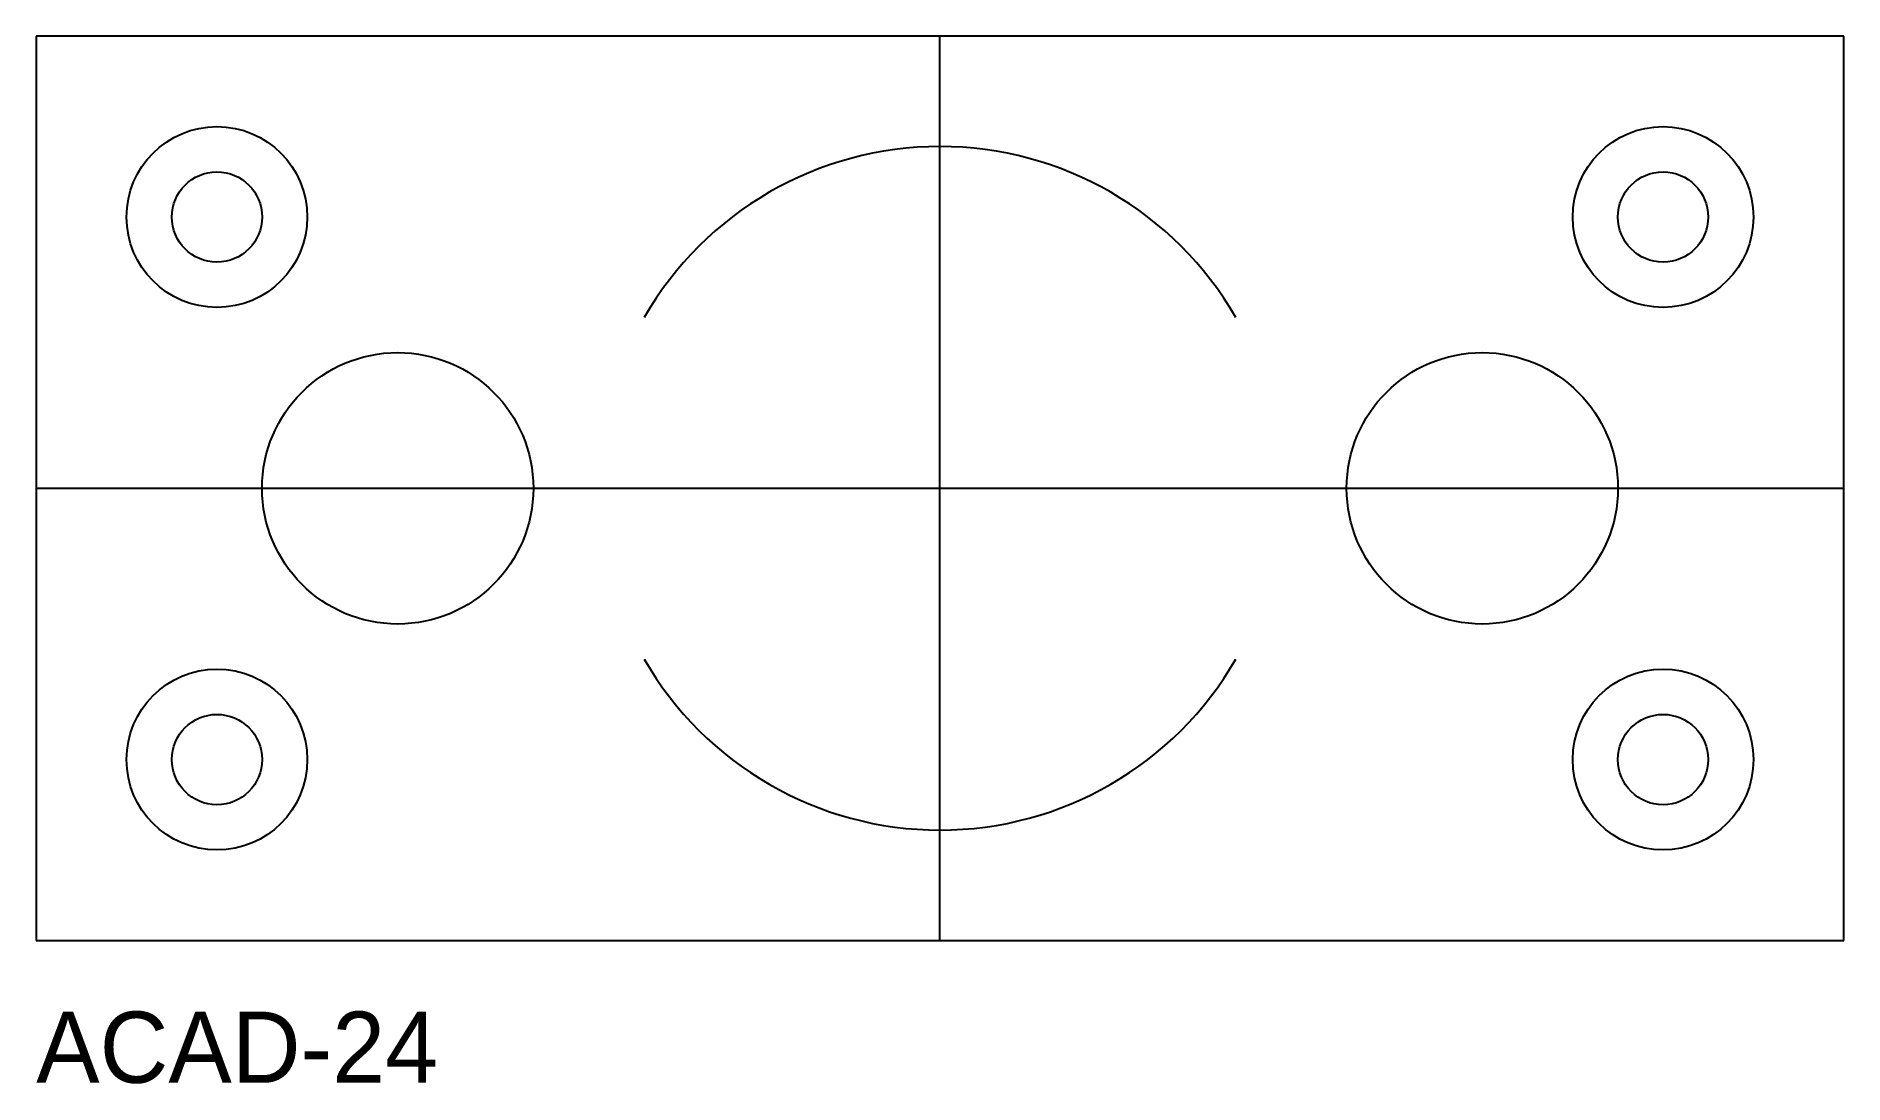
# Model space of a CAD drawing. Header units: metres. Extents: x 0 to 127, y -10 to 64.
import ezdxf

# ---------------------------------------------------------------- set-up
doc = ezdxf.new("R2010")
doc.units = ezdxf.units.M
for name, color, linetype in [('ANNOTATION', 7, 'Continuous'), ('CENTER', 7, 'Continuous'), ('CUTOUT', 7, 'Continuous'), ('HOLE', 7, 'Continuous'), ('OUTLINE', 7, 'Continuous')]:
    doc.layers.add(name, color=color, linetype=linetype)

msp = doc.modelspace()

# ---------------------------------------------------------------- linework, layer by layer
at = {"layer": 'CENTER'}
for p, q in [((63.5, 0), (63.5, 63.5)), ((0, 31.75), (127, 31.75))]:
    msp.add_line(p, q, dxfattribs=at)
at = {"layer": 'CUTOUT'}
for centre in [(12.7, 50.8), (114.3, 50.8), (12.7, 12.7), (114.3, 12.7)]:
    msp.add_circle(centre, 6.35, dxfattribs=at)
for start, end in [(30, 150), (210, 330)]:
    msp.add_arc((63.5, 31.75), 24, start, end, dxfattribs=at)
at = {"layer": 'HOLE'}
for centre, radius in [((12.7, 50.8), 3.17), ((114.3, 50.8), 3.17), ((25.4, 31.75), 9.53), ((101.6, 31.75), 9.53), ((12.7, 12.7), 3.17), ((114.3, 12.7), 3.17)]:
    msp.add_circle(centre, radius, dxfattribs=at)
at = {"layer": 'OUTLINE'}
for p, q in [((127, 63.5), (0, 63.5)), ((0, 63.5), (0, 0)), ((127, 0), (127, 63.5)), ((0, 0), (127, 0))]:
    msp.add_line(p, q, dxfattribs=at)

# ---------------------------------------------------------------- texts
at = {"layer": 'ANNOTATION'}
msp.add_text('ACAD-24', height=5, dxfattribs=at).set_placement((0, -10))

doc.saveas('drawing.dxf')
